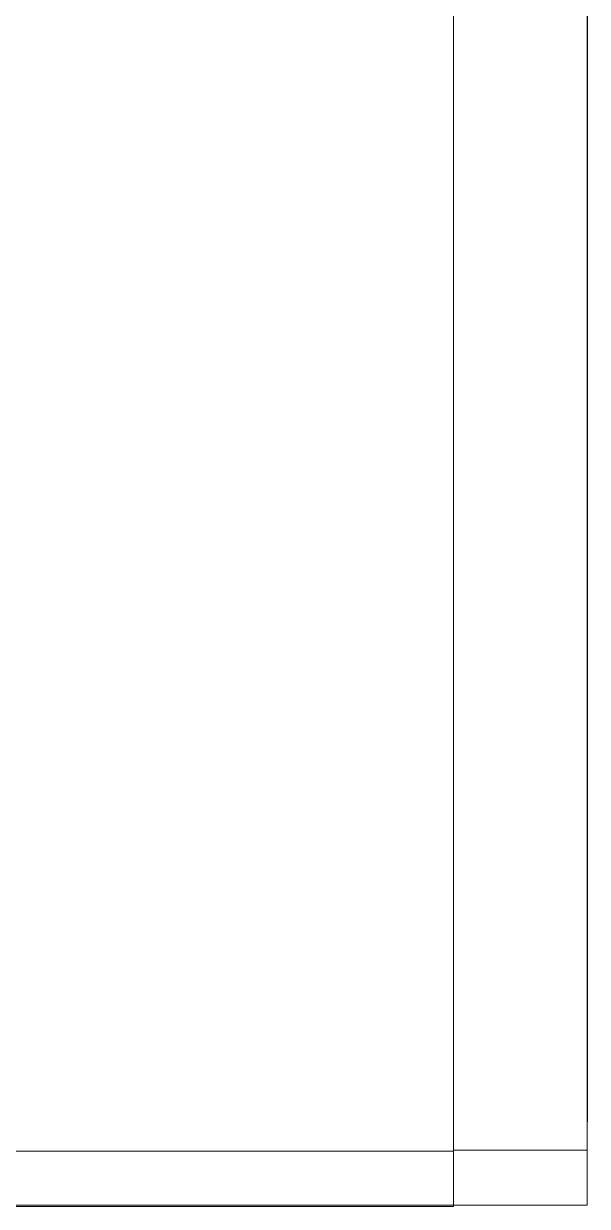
# Model space of a CAD drawing. Extents: x 65572 to 72871, y 30718 to 33858.
# Drawn here: x 65965.04 to 65967.69, y 32357.27 to 32362.84 of the extents above; entities that cross this region are included whole.
import ezdxf

# ---------------------------------------------------------------- set-up
doc = ezdxf.new("R2010")
doc.units = 0
doc.header["$LTSCALE"] = 0.5
doc.header["$MEASUREMENT"] = 0
doc.layers.add('Layout', color=154, linetype='CONTINUOUS', lineweight=5)

msp = doc.modelspace()

# ---------------------------------------------------------------- linework, layer by layer
at = {"layer": 'Layout', "linetype": 'ByBlock'}
for p, q in [((65967.058276, 32357.53026), (65967.058276, 32367.882373)), ((65967.688591, 32363.468645), (65967.688591, 32357.668478)), ((65967.058276, 32363.40028), (65967.058276, 32357.535045)), ((65967.688197, 32363.40028), (65967.688197, 32357.535045)), ((65967.688591, 32357.668478), (65967.688197, 32357.668478)), ((65943.436229, 32357.53026), (65967.058276, 32357.53026)), ((65967.058276, 32357.535045), (65967.688197, 32357.535045)), ((65967.058276, 32357.274777), (65943.436229, 32357.274777)), ((65967.058276, 32357.269992), (65943.436229, 32357.269992)), ((65967.688197, 32357.274777), (65967.058276, 32357.274777))]:
    msp.add_line(p, q, dxfattribs=at)
for points in [[(65967.058276, 32357.53026), (65967.058276, 32357.532651), (65967.058276, 32357.535045)], [(65967.058276, 32357.53026), (65967.058276, 32357.523864), (65967.058276, 32357.517467), (65967.058276, 32357.511071), (65967.058276, 32357.504674), (65967.058276, 32357.498316), (65967.058276, 32357.492096), (65967.058276, 32357.485877), (65967.058276, 32357.479658), (65967.058276, 32357.473438), (65967.058276, 32357.467321), (65967.058276, 32357.461341), (65967.058276, 32357.455361), (65967.058276, 32357.44938), (65967.058276, 32357.4434), (65967.058276, 32357.437611), (65967.058276, 32357.431929), (65967.058276, 32357.426247), (65967.058276, 32357.420565), (65967.058276, 32357.414883), (65967.058276, 32357.409506), (65967.058276, 32357.404179), (65967.058276, 32357.398851), (65967.058276, 32357.393524), (65967.058276, 32357.388226), (65967.058276, 32357.383307), (65967.058276, 32357.378388), (65967.058276, 32357.373468), (65967.058276, 32357.368549), (65967.058276, 32357.36376), (65967.058276, 32357.359298), (65967.058276, 32357.354835), (65967.058276, 32357.350373), (65967.058276, 32357.34591), (65967.058276, 32357.341698), (65967.058276, 32357.337736), (65967.058276, 32357.333775), (65967.058276, 32357.329813), (65967.058276, 32357.325852), (65967.058276, 32357.322276), (65967.058276, 32357.318855), (65967.058276, 32357.315434), (65967.058276, 32357.312013), (65967.058276, 32357.308592), (65967.058276, 32357.305704), (65967.058276, 32357.302857), (65967.058276, 32357.30001), (65967.058276, 32357.297164), (65967.058276, 32357.294403), (65967.058276, 32357.292159), (65967.058276, 32357.289915), (65967.058276, 32357.287671), (65967.058276, 32357.285427), (65967.058276, 32357.283406), (65967.058276, 32357.281787), (65967.058276, 32357.280169), (65967.058276, 32357.27855), (65967.058276, 32357.276931), (65967.058276, 32357.275678), (65967.058276, 32357.2747), (65967.058276, 32357.273722), (65967.058276, 32357.272744), (65967.058276, 32357.271766), (65967.058276, 32357.2713), (65967.058276, 32357.270973), (65967.058276, 32357.270646), (65967.058276, 32357.270319), (65967.058276, 32357.269992)], [(65967.688197, 32357.535045), (65967.688197, 32357.528649), (65967.688197, 32357.522252), (65967.688197, 32357.515856), (65967.688197, 32357.509459), (65967.688197, 32357.503101), (65967.688197, 32357.496881), (65967.688197, 32357.490662), (65967.688197, 32357.484443), (65967.688197, 32357.478223), (65967.688197, 32357.472106), (65967.688197, 32357.466126), (65967.688197, 32357.460146), (65967.688197, 32357.454165), (65967.688197, 32357.448185), (65967.688197, 32357.442396), (65967.688197, 32357.436714), (65967.688197, 32357.431032), (65967.688197, 32357.42535), (65967.688197, 32357.419668), (65967.688197, 32357.414291), (65967.688197, 32357.408964), (65967.688197, 32357.403636), (65967.688197, 32357.398309), (65967.688197, 32357.393011), (65967.688197, 32357.388092), (65967.688197, 32357.383173), (65967.688197, 32357.378253), (65967.688197, 32357.373334), (65967.688197, 32357.368545), (65967.688197, 32357.364083), (65967.688197, 32357.35962), (65967.688197, 32357.355157), (65967.688197, 32357.350695), (65967.688197, 32357.346483), (65967.688197, 32357.342521), (65967.688197, 32357.33856), (65967.688197, 32357.334598), (65967.688197, 32357.330637), (65967.688197, 32357.327061), (65967.688197, 32357.32364), (65967.688197, 32357.320219), (65967.688197, 32357.316798), (65967.688197, 32357.313377), (65967.688197, 32357.310489), (65967.688197, 32357.307642), (65967.688197, 32357.304795), (65967.688197, 32357.301949), (65967.688197, 32357.299188), (65967.688197, 32357.296944), (65967.688197, 32357.2947), (65967.688197, 32357.292456), (65967.688197, 32357.290212), (65967.688197, 32357.288191), (65967.688197, 32357.286572), (65967.688197, 32357.284953), (65967.688197, 32357.283335), (65967.688197, 32357.281716), (65967.688197, 32357.280463), (65967.688197, 32357.279485), (65967.688197, 32357.278507), (65967.688197, 32357.277529), (65967.688197, 32357.276551), (65967.688197, 32357.276085), (65967.688197, 32357.275758), (65967.688197, 32357.275431), (65967.688197, 32357.275104), (65967.688197, 32357.274777)], [(65967.058276, 32357.269992), (65967.058276, 32357.27119), (65967.058276, 32357.274777)]]:
    msp.add_lwpolyline(points, dxfattribs=at)

doc.saveas('drawing.dxf')
